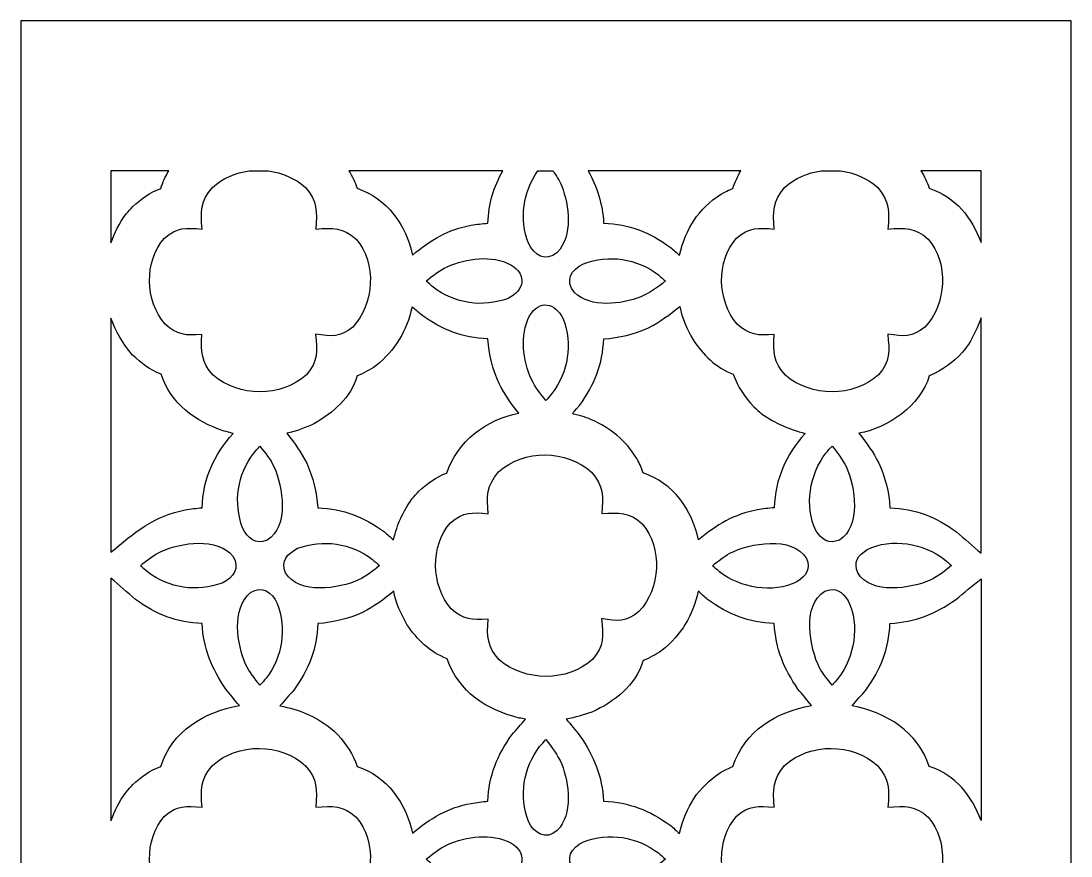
# Model space of a CAD drawing. Header units: centimetres. Extents: x -8.6 to 3.5, y -13.8 to 14.2.
# Drawn here: x -8.589 to -3.689, y 10.276 to 14.173 of the extents above; entities that cross this region are included whole.
import ezdxf

# ---------------------------------------------------------------- set-up
doc = ezdxf.new("R2010")
doc.units = ezdxf.units.CM
doc.header["$MEASUREMENT"] = 0
doc.layers.add('layer 1', color=7, linetype='Continuous')

msp = doc.modelspace()

# ---------------------------------------------------------------- linework, layer by layer
at = {"layer": 'layer 1', "color": 177}
msp.add_open_spline([(-8.58875, 14.17327), (-6.9555, 14.17327), (-5.32224, 14.17327), (-3.689, 14.17327), (-3.689, 14.17327), (-3.689, 4.8404), (-3.689, -4.49248), (-3.689, -13.82534), (-3.689, -13.82534), (-5.32224, -13.82534), (-6.9555, -13.82534), (-8.58875, -13.82534), (-8.58875, -13.82534), (-8.58875, -4.49248), (-8.58875, 4.8404), (-8.58875, 14.17327)], degree=3, knots=[0, 0, 0, 0, 0.2, 0.2, 0.2, 0.2, 0.4, 0.4, 0.4, 0.4, 0.6, 0.6, 0.6, 0.6, 1, 1, 1, 1], dxfattribs=at)
at = {"layer": 'layer 1', "color": 7}
for points, knots in [([(-8.16878, 13.13766), (-8.16878, 13.24955), (-8.16878, 13.36143), (-8.16878, 13.4733), (-8.16878, 13.4733), (-8.07897, 13.4733), (-7.98917, 13.4733), (-7.89937, 13.4733), (-7.89937, 13.4733), (-7.91464, 13.44833), (-7.92734, 13.42096), (-7.937, 13.39106), (-7.937, 13.39106), (-7.9869, 13.37506), (-8.02884, 13.34125), (-8.0675, 13.30721), (-8.0675, 13.30721), (-8.07775, 13.29568), (-8.08799, 13.28414), (-8.09824, 13.2726), (-8.09824, 13.2726), (-8.13061, 13.2266), (-8.15214, 13.18546), (-8.16878, 13.13766)], [0, 0, 0, 0, 0.1428571, 0.1428571, 0.1428571, 0.1428571, 0.2857143, 0.2857143, 0.2857143, 0.2857143, 0.4285714, 0.4285714, 0.4285714, 0.4285714, 0.5714286, 0.5714286, 0.5714286, 0.5714286, 0.7142857, 0.7142857, 0.7142857, 0.7142857, 1, 1, 1, 1]), ([(-7.21331, 13.20228), (-7.20635, 13.28437), (-7.20569, 13.33132), (-7.26086, 13.39549), (-7.26086, 13.39549), (-7.30847, 13.43905), (-7.36996, 13.46502), (-7.43404, 13.4733), (-7.43404, 13.4733), (-7.46412, 13.4733), (-7.49421, 13.4733), (-7.52429, 13.4733), (-7.52429, 13.4733), (-7.58749, 13.46514), (-7.64809, 13.43969), (-7.69526, 13.39682), (-7.69526, 13.39682), (-7.75101, 13.33232), (-7.75035, 13.28449), (-7.74386, 13.20182), (-7.74386, 13.20182), (-7.81844, 13.20878), (-7.86112, 13.21115), (-7.91903, 13.16016), (-7.91903, 13.16016), (-8.01546, 13.0516), (-8.01007, 12.86676), (-7.91658, 12.75811), (-7.91658, 12.75811), (-7.86, 12.70598), (-7.81939, 12.70504), (-7.74443, 12.70918), (-7.74443, 12.70918), (-7.74916, 12.6277), (-7.7479, 12.58195), (-7.69163, 12.52002), (-7.69163, 12.52002), (-7.57373, 12.41764), (-7.37343, 12.41582), (-7.25701, 12.52161), (-7.25701, 12.52161), (-7.20222, 12.58525), (-7.2054, 12.63111), (-7.21417, 12.71217), (-7.21417, 12.71217), (-7.13935, 12.69987), (-7.10028, 12.69488), (-7.04035, 12.74482), (-7.04035, 12.74482), (-6.94002, 12.85127), (-6.92812, 13.04322), (-7.025, 13.15547), (-7.025, 13.15547), (-7.08594, 13.21017), (-7.13415, 13.20819), (-7.21331, 13.20228)], [0, 0, 0, 0, 0.0666667, 0.0666667, 0.0666667, 0.0666667, 0.1333333, 0.1333333, 0.1333333, 0.1333333, 0.2, 0.2, 0.2, 0.2, 0.2666667, 0.2666667, 0.2666667, 0.2666667, 0.3333333, 0.3333333, 0.3333333, 0.3333333, 0.4, 0.4, 0.4, 0.4, 0.4666667, 0.4666667, 0.4666667, 0.4666667, 0.5333333, 0.5333333, 0.5333333, 0.5333333, 0.6, 0.6, 0.6, 0.6, 0.6666667, 0.6666667, 0.6666667, 0.6666667, 0.7333333, 0.7333333, 0.7333333, 0.7333333, 0.8, 0.8, 0.8, 0.8, 0.8666667, 0.8666667, 0.8666667, 0.8666667, 1, 1, 1, 1]), ([(-7.05888, 13.4733), (-6.81953, 13.4733), (-6.58017, 13.4733), (-6.34082, 13.4733), (-6.34082, 13.4733), (-6.38312, 13.39871), (-6.40631, 13.3222), (-6.41008, 13.22929), (-6.41008, 13.22929), (-6.4363, 13.2279), (-6.46277, 13.22406), (-6.48826, 13.21969), (-6.48826, 13.21969), (-6.59571, 13.20128), (-6.67934, 13.14894), (-6.76183, 13.08092), (-6.76183, 13.08092), (-6.79201, 13.22026), (-6.88023, 13.34652), (-7.02019, 13.39219), (-7.02019, 13.39219), (-7.0299, 13.42243), (-7.04301, 13.44866), (-7.05888, 13.4733)], [0, 0, 0, 0, 0.1428571, 0.1428571, 0.1428571, 0.1428571, 0.2857143, 0.2857143, 0.2857143, 0.2857143, 0.4285714, 0.4285714, 0.4285714, 0.4285714, 0.5714286, 0.5714286, 0.5714286, 0.5714286, 0.7142857, 0.7142857, 0.7142857, 0.7142857, 1, 1, 1, 1]), ([(-6.10588, 13.4733), (-6.12965, 13.4733), (-6.15341, 13.4733), (-6.17718, 13.4733), (-6.17718, 13.4733), (-6.24641, 13.37532), (-6.26366, 13.24885), (-6.2208, 13.13553), (-6.2208, 13.13553), (-6.19227, 13.07824), (-6.14269, 13.04677), (-6.08627, 13.09298), (-6.08627, 13.09298), (-6.0126, 13.17038), (-6.03087, 13.31244), (-6.06571, 13.40276), (-6.06571, 13.40276), (-6.07769, 13.42981), (-6.09065, 13.45181), (-6.10588, 13.4733)], [0, 0, 0, 0, 0.1666667, 0.1666667, 0.1666667, 0.1666667, 0.3333333, 0.3333333, 0.3333333, 0.3333333, 0.5, 0.5, 0.5, 0.5, 0.6666667, 0.6666667, 0.6666667, 0.6666667, 1, 1, 1, 1]), ([(-5.94172, 13.4733), (-5.70433, 13.4733), (-5.46694, 13.4733), (-5.22955, 13.4733), (-5.22955, 13.4733), (-5.24482, 13.44833), (-5.25751, 13.42096), (-5.26718, 13.39106), (-5.26718, 13.39106), (-5.28559, 13.38516), (-5.30328, 13.37481), (-5.32069, 13.36636), (-5.32069, 13.36636), (-5.4321, 13.29171), (-5.48356, 13.20854), (-5.516, 13.08), (-5.516, 13.08), (-5.51602, 13.07987), (-5.51605, 13.07975), (-5.51607, 13.07963), (-5.51607, 13.07963), (-5.53043, 13.09221), (-5.5448, 13.10479), (-5.55917, 13.11737), (-5.55917, 13.11737), (-5.65639, 13.18721), (-5.74931, 13.22479), (-5.87002, 13.22972), (-5.87002, 13.22972), (-5.87484, 13.32027), (-5.89991, 13.39833), (-5.94172, 13.4733)], [0, 0, 0, 0, 0.1111111, 0.1111111, 0.1111111, 0.1111111, 0.2222222, 0.2222222, 0.2222222, 0.2222222, 0.3333333, 0.3333333, 0.3333333, 0.3333333, 0.4444444, 0.4444444, 0.4444444, 0.4444444, 0.5555556, 0.5555556, 0.5555556, 0.5555556, 0.6666667, 0.6666667, 0.6666667, 0.6666667, 0.7777778, 0.7777778, 0.7777778, 0.7777778, 1, 1, 1, 1]), ([(-4.54347, 13.20228), (-4.53652, 13.28437), (-4.53586, 13.33132), (-4.59103, 13.39549), (-4.59103, 13.39549), (-4.63864, 13.43905), (-4.70013, 13.46502), (-4.76421, 13.4733), (-4.76421, 13.4733), (-4.7943, 13.4733), (-4.82438, 13.4733), (-4.85447, 13.4733), (-4.85447, 13.4733), (-4.91767, 13.46514), (-4.97827, 13.43969), (-5.02544, 13.39682), (-5.02544, 13.39682), (-5.08119, 13.33234), (-5.08053, 13.28448), (-5.07403, 13.20182), (-5.07403, 13.20182), (-5.14862, 13.20878), (-5.19131, 13.21115), (-5.24921, 13.16016), (-5.24921, 13.16016), (-5.34562, 13.05164), (-5.34025, 12.86674), (-5.24676, 12.75811), (-5.24676, 12.75811), (-5.19016, 12.70598), (-5.14957, 12.70503), (-5.0746, 12.70918), (-5.0746, 12.70918), (-5.07933, 12.62772), (-5.07807, 12.58195), (-5.02179, 12.52002), (-5.02179, 12.52002), (-4.90391, 12.41764), (-4.7036, 12.41582), (-4.58719, 12.52161), (-4.58719, 12.52161), (-4.5324, 12.58525), (-4.53556, 12.63111), (-4.54433, 12.71217), (-4.54433, 12.71217), (-4.46952, 12.69987), (-4.43045, 12.69488), (-4.37051, 12.74482), (-4.37051, 12.74482), (-4.2702, 12.85126), (-4.25828, 13.04325), (-4.35517, 13.15547), (-4.35517, 13.15547), (-4.41611, 13.21017), (-4.46433, 13.20819), (-4.54347, 13.20228)], [0, 0, 0, 0, 0.0666667, 0.0666667, 0.0666667, 0.0666667, 0.1333333, 0.1333333, 0.1333333, 0.1333333, 0.2, 0.2, 0.2, 0.2, 0.2666667, 0.2666667, 0.2666667, 0.2666667, 0.3333333, 0.3333333, 0.3333333, 0.3333333, 0.4, 0.4, 0.4, 0.4, 0.4666667, 0.4666667, 0.4666667, 0.4666667, 0.5333333, 0.5333333, 0.5333333, 0.5333333, 0.6, 0.6, 0.6, 0.6, 0.6666667, 0.6666667, 0.6666667, 0.6666667, 0.7333333, 0.7333333, 0.7333333, 0.7333333, 0.8, 0.8, 0.8, 0.8, 0.8666667, 0.8666667, 0.8666667, 0.8666667, 1, 1, 1, 1]), ([(-4.38905, 13.4733), (-4.29569, 13.4733), (-4.20234, 13.4733), (-4.10897, 13.4733), (-4.10897, 13.4733), (-4.10897, 13.36202), (-4.10897, 13.25074), (-4.10897, 13.13945), (-4.10897, 13.13945), (-4.15175, 13.25532), (-4.22629, 13.35171), (-4.35037, 13.39219), (-4.35037, 13.39219), (-4.36007, 13.42243), (-4.37318, 13.44866), (-4.38905, 13.4733)], [0, 0, 0, 0, 0.2, 0.2, 0.2, 0.2, 0.4, 0.4, 0.4, 0.4, 0.6, 0.6, 0.6, 0.6, 1, 1, 1, 1]), ([(-5.58189, 12.95977), (-5.59277, 12.96931), (-5.60364, 12.97884), (-5.61452, 12.98836), (-5.61452, 12.98836), (-5.71399, 13.06459), (-5.84598, 13.08501), (-5.96378, 13.04045), (-5.96378, 13.04045), (-6.02105, 13.01195), (-6.05257, 12.9623), (-6.00634, 12.90591), (-6.00634, 12.90591), (-5.92899, 12.83224), (-5.78685, 12.85053), (-5.69656, 12.88536), (-5.69656, 12.88536), (-5.6513, 12.90538), (-5.62017, 12.9282), (-5.58189, 12.95977)], [0, 0, 0, 0, 0.1666667, 0.1666667, 0.1666667, 0.1666667, 0.3333333, 0.3333333, 0.3333333, 0.3333333, 0.5, 0.5, 0.5, 0.5, 0.6666667, 0.6666667, 0.6666667, 0.6666667, 1, 1, 1, 1]), ([(-6.69781, 12.95919), (-6.68692, 12.94966), (-6.67603, 12.94013), (-6.66515, 12.9306), (-6.66515, 12.9306), (-6.5657, 12.85438), (-6.4337, 12.83394), (-6.31588, 12.87852), (-6.31588, 12.87852), (-6.2396, 12.91654), (-6.22555, 12.9875), (-6.30252, 13.0355), (-6.30252, 13.0355), (-6.39349, 13.08213), (-6.5097, 13.06612), (-6.6, 13.02613), (-6.6, 13.02613), (-6.63767, 13.00714), (-6.6651, 12.98615), (-6.69781, 12.95919)], [0, 0, 0, 0, 0.1666667, 0.1666667, 0.1666667, 0.1666667, 0.3333333, 0.3333333, 0.3333333, 0.3333333, 0.5, 0.5, 0.5, 0.5, 0.6666667, 0.6666667, 0.6666667, 0.6666667, 1, 1, 1, 1]), ([(-6.85083, 11.75176), (-6.86493, 11.7641), (-6.87901, 11.77644), (-6.8931, 11.78877), (-6.8931, 11.78877), (-6.99033, 11.85862), (-7.08325, 11.89619), (-7.20396, 11.90113), (-7.20396, 11.90113), (-7.20785, 11.97411), (-7.22622, 12.04275), (-7.25541, 12.10955), (-7.25541, 12.10955), (-7.28332, 12.16197), (-7.31123, 12.20302), (-7.34897, 12.24877), (-7.34897, 12.24877), (-7.30358, 12.25726), (-7.26109, 12.27525), (-7.21936, 12.29431), (-7.21936, 12.29431), (-7.13073, 12.34538), (-7.05125, 12.41496), (-7.01998, 12.51621), (-7.01998, 12.51621), (-6.98828, 12.53046), (-6.96231, 12.54443), (-6.93291, 12.56301), (-6.93291, 12.56301), (-6.84173, 12.639), (-6.78986, 12.72349), (-6.76364, 12.83937), (-6.76364, 12.83937), (-6.74927, 12.82678), (-6.73489, 12.81419), (-6.72052, 12.80159), (-6.72052, 12.80159), (-6.62335, 12.7318), (-6.53032, 12.69412), (-6.40964, 12.68923), (-6.40964, 12.68923), (-6.4057, 12.61593), (-6.38748, 12.54781), (-6.35819, 12.48083), (-6.35819, 12.48083), (-6.33048, 12.42875), (-6.30279, 12.38783), (-6.26528, 12.34236), (-6.26528, 12.34236), (-6.41521, 12.31517), (-6.5545, 12.20947), (-6.60209, 12.06247), (-6.60209, 12.06247), (-6.65199, 12.04647), (-6.69393, 12.01266), (-6.73258, 11.97861), (-6.73258, 11.97861), (-6.74283, 11.96709), (-6.75308, 11.95555), (-6.76331, 11.94402), (-6.76331, 11.94402), (-6.80782, 11.88077), (-6.83192, 11.82663), (-6.85083, 11.75176)], [0, 0, 0, 0, 0.0588235, 0.0588235, 0.0588235, 0.0588235, 0.1176471, 0.1176471, 0.1176471, 0.1176471, 0.1764706, 0.1764706, 0.1764706, 0.1764706, 0.2352941, 0.2352941, 0.2352941, 0.2352941, 0.2941176, 0.2941176, 0.2941176, 0.2941176, 0.3529412, 0.3529412, 0.3529412, 0.3529412, 0.4117647, 0.4117647, 0.4117647, 0.4117647, 0.4705882, 0.4705882, 0.4705882, 0.4705882, 0.5294118, 0.5294118, 0.5294118, 0.5294118, 0.5882353, 0.5882353, 0.5882353, 0.5882353, 0.6470588, 0.6470588, 0.6470588, 0.6470588, 0.7058824, 0.7058824, 0.7058824, 0.7058824, 0.7647059, 0.7647059, 0.7647059, 0.7647059, 0.8235294, 0.8235294, 0.8235294, 0.8235294, 0.8823529, 0.8823529, 0.8823529, 0.8823529, 1, 1, 1, 1]), ([(-6.13955, 12.40152), (-6.13001, 12.41241), (-6.12049, 12.42328), (-6.11095, 12.43416), (-6.11095, 12.43416), (-6.03472, 12.53363), (-6.01431, 12.66562), (-6.05888, 12.78342), (-6.05888, 12.78342), (-6.09689, 12.85972), (-6.16786, 12.87377), (-6.21585, 12.7968), (-6.21585, 12.7968), (-6.26249, 12.70583), (-6.24647, 12.58963), (-6.20648, 12.49932), (-6.20648, 12.49932), (-6.18749, 12.46166), (-6.16652, 12.43423), (-6.13955, 12.40152)], [0, 0, 0, 0, 0.1666667, 0.1666667, 0.1666667, 0.1666667, 0.3333333, 0.3333333, 0.3333333, 0.3333333, 0.5, 0.5, 0.5, 0.5, 0.6666667, 0.6666667, 0.6666667, 0.6666667, 1, 1, 1, 1]), ([(-4.9295, 12.24849), (-5.00823, 12.26846), (-5.06575, 12.29381), (-5.13258, 12.34012), (-5.13258, 12.34012), (-5.14468, 12.35063), (-5.15678, 12.36113), (-5.16888, 12.37165), (-5.16888, 12.37165), (-5.21297, 12.42015), (-5.24352, 12.46301), (-5.26553, 12.52526), (-5.26553, 12.52526), (-5.34734, 12.55511), (-5.40455, 12.61492), (-5.45278, 12.68477), (-5.45278, 12.68477), (-5.47975, 12.73338), (-5.50474, 12.78536), (-5.5148, 12.84058), (-5.5148, 12.84058), (-5.56332, 12.80055), (-5.60561, 12.7707), (-5.66116, 12.74113), (-5.66116, 12.74113), (-5.72817, 12.71185), (-5.79627, 12.69363), (-5.86959, 12.68967), (-5.86959, 12.68967), (-5.87448, 12.56898), (-5.91215, 12.47599), (-5.98196, 12.37881), (-5.98196, 12.37881), (-6.02511, 12.32954), (-6.02764, 12.34422), (-5.97108, 12.3289), (-5.97108, 12.3289), (-5.95716, 12.32388), (-5.94325, 12.31886), (-5.92934, 12.31385), (-5.92934, 12.31385), (-5.832, 12.2688), (-5.77366, 12.22096), (-5.7144, 12.13094), (-5.7144, 12.13094), (-5.70354, 12.10834), (-5.69294, 12.08746), (-5.68527, 12.0636), (-5.68527, 12.0636), (-5.54485, 12.01778), (-5.45703, 11.89133), (-5.42677, 11.75164), (-5.42677, 11.75164), (-5.34376, 11.82009), (-5.26046, 11.87241), (-5.15236, 11.8911), (-5.15236, 11.8911), (-5.12684, 11.89551), (-5.1004, 11.89931), (-5.07418, 11.9007), (-5.07418, 11.9007), (-5.06858, 12.03904), (-5.01975, 12.14542), (-4.9295, 12.24849)], [0, 0, 0, 0, 0.0588235, 0.0588235, 0.0588235, 0.0588235, 0.1176471, 0.1176471, 0.1176471, 0.1176471, 0.1764706, 0.1764706, 0.1764706, 0.1764706, 0.2352941, 0.2352941, 0.2352941, 0.2352941, 0.2941176, 0.2941176, 0.2941176, 0.2941176, 0.3529412, 0.3529412, 0.3529412, 0.3529412, 0.4117647, 0.4117647, 0.4117647, 0.4117647, 0.4705882, 0.4705882, 0.4705882, 0.4705882, 0.5294118, 0.5294118, 0.5294118, 0.5294118, 0.5882353, 0.5882353, 0.5882353, 0.5882353, 0.6470588, 0.6470588, 0.6470588, 0.6470588, 0.7058824, 0.7058824, 0.7058824, 0.7058824, 0.7647059, 0.7647059, 0.7647059, 0.7647059, 0.8235294, 0.8235294, 0.8235294, 0.8235294, 0.8823529, 0.8823529, 0.8823529, 0.8823529, 1, 1, 1, 1]), ([(-8.16878, 11.69366), (-8.16878, 12.05782), (-8.16878, 12.42199), (-8.16878, 12.78615), (-8.16878, 12.78615), (-8.14787, 12.72582), (-8.11477, 12.66849), (-8.06782, 12.61393), (-8.06782, 12.61393), (-8.02766, 12.57693), (-7.98739, 12.54426), (-7.93537, 12.52526), (-7.93537, 12.52526), (-7.88516, 12.3834), (-7.77912, 12.30608), (-7.64127, 12.25912), (-7.64127, 12.25912), (-7.62729, 12.25558), (-7.61331, 12.25203), (-7.59934, 12.24849), (-7.59934, 12.24849), (-7.68957, 12.1454), (-7.73841, 12.03905), (-7.74402, 11.9007), (-7.74402, 11.9007), (-7.77023, 11.89931), (-7.79669, 11.89551), (-7.82219, 11.8911), (-7.82219, 11.8911), (-7.96285, 11.86678), (-8.06495, 11.78238), (-8.16878, 11.69366)], [0, 0, 0, 0, 0.1111111, 0.1111111, 0.1111111, 0.1111111, 0.2222222, 0.2222222, 0.2222222, 0.2222222, 0.3333333, 0.3333333, 0.3333333, 0.3333333, 0.4444444, 0.4444444, 0.4444444, 0.4444444, 0.5555556, 0.5555556, 0.5555556, 0.5555556, 0.6666667, 0.6666667, 0.6666667, 0.6666667, 0.7777778, 0.7777778, 0.7777778, 0.7777778, 1, 1, 1, 1]), ([(-4.10897, 12.78729), (-4.10897, 12.42109), (-4.10897, 12.05489), (-4.10897, 11.68869), (-4.10897, 11.68869), (-4.14707, 11.72206), (-4.18517, 11.75541), (-4.22327, 11.78877), (-4.22327, 11.78877), (-4.3205, 11.85862), (-4.41341, 11.89619), (-4.53413, 11.90113), (-4.53413, 11.90113), (-4.53806, 11.97415), (-4.55637, 12.0427), (-4.58559, 12.10955), (-4.58559, 12.10955), (-4.6135, 12.16197), (-4.6414, 12.20302), (-4.67913, 12.24877), (-4.67913, 12.24877), (-4.54013, 12.27476), (-4.39314, 12.37702), (-4.35015, 12.51621), (-4.35015, 12.51621), (-4.28439, 12.54578), (-4.24401, 12.57488), (-4.19468, 12.62721), (-4.19468, 12.62721), (-4.18571, 12.63909), (-4.17674, 12.65098), (-4.16777, 12.66285), (-4.16777, 12.66285), (-4.14237, 12.70448), (-4.12295, 12.74563), (-4.10897, 12.78729)], [0, 0, 0, 0, 0.1, 0.1, 0.1, 0.1, 0.2, 0.2, 0.2, 0.2, 0.3, 0.3, 0.3, 0.3, 0.4, 0.4, 0.4, 0.4, 0.5, 0.5, 0.5, 0.5, 0.6, 0.6, 0.6, 0.6, 0.7, 0.7, 0.7, 0.7, 0.8, 0.8, 0.8, 0.8, 1, 1, 1, 1]), ([(-7.47407, 12.18885), (-7.48361, 12.17797), (-7.49312, 12.16709), (-7.50265, 12.1562), (-7.50265, 12.1562), (-7.57895, 12.0567), (-7.59907, 11.92418), (-7.55473, 11.80694), (-7.55473, 11.80694), (-7.53054, 11.75836), (-7.49518, 11.7274), (-7.43967, 11.75057), (-7.43967, 11.75057), (-7.33666, 11.81351), (-7.36693, 12.00022), (-7.40712, 12.09105), (-7.40712, 12.09105), (-7.42646, 12.12939), (-7.44718, 12.15625), (-7.47407, 12.18885)], [0, 0, 0, 0, 0.1666667, 0.1666667, 0.1666667, 0.1666667, 0.3333333, 0.3333333, 0.3333333, 0.3333333, 0.5, 0.5, 0.5, 0.5, 0.6666667, 0.6666667, 0.6666667, 0.6666667, 1, 1, 1, 1]), ([(-5.87839, 11.87368), (-5.87143, 11.95579), (-5.87076, 12.00273), (-5.92594, 12.0669), (-5.92594, 12.0669), (-6.04275, 12.17376), (-6.24306, 12.17484), (-6.36035, 12.06822), (-6.36035, 12.06822), (-6.41609, 12.00375), (-6.41544, 11.95589), (-6.40894, 11.87323), (-6.40894, 11.87323), (-6.48353, 11.88019), (-6.52622, 11.88257), (-6.58412, 11.83156), (-6.58412, 11.83156), (-6.68053, 11.72304), (-6.67516, 11.53815), (-6.58167, 11.42952), (-6.58167, 11.42952), (-6.52508, 11.3774), (-6.48449, 11.37644), (-6.40951, 11.38059), (-6.40951, 11.38059), (-6.41425, 11.29913), (-6.41299, 11.25336), (-6.3567, 11.19143), (-6.3567, 11.19143), (-6.23881, 11.08906), (-6.03852, 11.08722), (-5.9221, 11.19301), (-5.9221, 11.19301), (-5.8673, 11.25666), (-5.87047, 11.30252), (-5.87925, 11.38359), (-5.87925, 11.38359), (-5.80443, 11.37127), (-5.76535, 11.36629), (-5.70543, 11.41622), (-5.70543, 11.41622), (-5.60512, 11.52268), (-5.5932, 11.71465), (-5.69009, 11.82688), (-5.69009, 11.82688), (-5.75101, 11.88158), (-5.79923, 11.8796), (-5.87839, 11.87368)], [0, 0, 0, 0, 0.0769231, 0.0769231, 0.0769231, 0.0769231, 0.1538462, 0.1538462, 0.1538462, 0.1538462, 0.2307692, 0.2307692, 0.2307692, 0.2307692, 0.3076923, 0.3076923, 0.3076923, 0.3076923, 0.3846154, 0.3846154, 0.3846154, 0.3846154, 0.4615385, 0.4615385, 0.4615385, 0.4615385, 0.5384615, 0.5384615, 0.5384615, 0.5384615, 0.6153846, 0.6153846, 0.6153846, 0.6153846, 0.6923077, 0.6923077, 0.6923077, 0.6923077, 0.7692308, 0.7692308, 0.7692308, 0.7692308, 0.8461538, 0.8461538, 0.8461538, 0.8461538, 1, 1, 1, 1]), ([(-4.80425, 12.18885), (-4.81377, 12.17797), (-4.8233, 12.16709), (-4.83283, 12.1562), (-4.83283, 12.1562), (-4.90762, 12.05859), (-4.93535, 11.90827), (-4.87911, 11.79531), (-4.87911, 11.79531), (-4.85282, 11.75147), (-4.8193, 11.72993), (-4.76983, 11.75057), (-4.76983, 11.75057), (-4.66693, 11.81346), (-4.69684, 11.99964), (-4.73729, 12.09105), (-4.73729, 12.09105), (-4.75584, 12.12782), (-4.7782, 12.15727), (-4.80425, 12.18885)], [0, 0, 0, 0, 0.1666667, 0.1666667, 0.1666667, 0.1666667, 0.3333333, 0.3333333, 0.3333333, 0.3333333, 0.5, 0.5, 0.5, 0.5, 0.6666667, 0.6666667, 0.6666667, 0.6666667, 1, 1, 1, 1]), ([(-8.03174, 11.6306), (-8.02085, 11.62107), (-8.00997, 11.61154), (-7.99909, 11.60201), (-7.99909, 11.60201), (-7.89956, 11.52573), (-7.76705, 11.50557), (-7.64982, 11.54993), (-7.64982, 11.54993), (-7.59704, 11.57622), (-7.56507, 11.6185), (-7.59968, 11.6752), (-7.59968, 11.6752), (-7.67324, 11.7649), (-7.84167, 11.73838), (-7.93394, 11.69754), (-7.93394, 11.69754), (-7.97226, 11.67822), (-7.99912, 11.65748), (-8.03174, 11.6306)], [0, 0, 0, 0, 0.1666667, 0.1666667, 0.1666667, 0.1666667, 0.3333333, 0.3333333, 0.3333333, 0.3333333, 0.5, 0.5, 0.5, 0.5, 0.6666667, 0.6666667, 0.6666667, 0.6666667, 1, 1, 1, 1]), ([(-5.36191, 11.6306), (-5.35103, 11.62107), (-5.34015, 11.61154), (-5.32925, 11.60201), (-5.32925, 11.60201), (-5.23165, 11.52723), (-5.08131, 11.49946), (-4.96836, 11.55572), (-4.96836, 11.55572), (-4.9245, 11.58199), (-4.903, 11.61558), (-4.92362, 11.665), (-4.92362, 11.665), (-4.98961, 11.77304), (-5.18853, 11.73565), (-5.28072, 11.68916), (-5.28072, 11.68916), (-5.31069, 11.67202), (-5.33547, 11.6524), (-5.36191, 11.6306)], [0, 0, 0, 0, 0.1666667, 0.1666667, 0.1666667, 0.1666667, 0.3333333, 0.3333333, 0.3333333, 0.3333333, 0.5, 0.5, 0.5, 0.5, 0.6666667, 0.6666667, 0.6666667, 0.6666667, 1, 1, 1, 1]), ([(-4.24599, 11.63119), (-4.25687, 11.64071), (-4.26775, 11.65024), (-4.27863, 11.65977), (-4.27863, 11.65977), (-4.37622, 11.73458), (-4.5266, 11.76228), (-4.63952, 11.70606), (-4.63952, 11.70606), (-4.68337, 11.67976), (-4.70491, 11.64623), (-4.68427, 11.59677), (-4.68427, 11.59677), (-4.6214, 11.49386), (-4.4352, 11.5238), (-4.34378, 11.56424), (-4.34378, 11.56424), (-4.30703, 11.58278), (-4.27757, 11.60514), (-4.24599, 11.63119)], [0, 0, 0, 0, 0.1666667, 0.1666667, 0.1666667, 0.1666667, 0.3333333, 0.3333333, 0.3333333, 0.3333333, 0.5, 0.5, 0.5, 0.5, 0.6666667, 0.6666667, 0.6666667, 0.6666667, 1, 1, 1, 1]), ([(-6.91582, 11.63119), (-6.9267, 11.64071), (-6.93757, 11.65024), (-6.94846, 11.65977), (-6.94846, 11.65977), (-7.04798, 11.73606), (-7.18047, 11.7562), (-7.29772, 11.71185), (-7.29772, 11.71185), (-7.34629, 11.68768), (-7.37728, 11.65227), (-7.35409, 11.59677), (-7.35409, 11.59677), (-7.29118, 11.49377), (-7.10444, 11.52406), (-7.01361, 11.56424), (-7.01361, 11.56424), (-6.97529, 11.58357), (-6.94842, 11.60429), (-6.91582, 11.63119)], [0, 0, 0, 0, 0.1666667, 0.1666667, 0.1666667, 0.1666667, 0.3333333, 0.3333333, 0.3333333, 0.3333333, 0.5, 0.5, 0.5, 0.5, 0.6666667, 0.6666667, 0.6666667, 0.6666667, 1, 1, 1, 1]), ([(-8.16878, 10.43931), (-8.16878, 10.81725), (-8.16878, 11.19518), (-8.16878, 11.57311), (-8.16878, 11.57311), (-8.13066, 11.53975), (-8.09256, 11.50638), (-8.05444, 11.47301), (-8.05444, 11.47301), (-7.95727, 11.40321), (-7.86426, 11.36553), (-7.74358, 11.36064), (-7.74358, 11.36064), (-7.7373, 11.24398), (-7.69831, 11.14967), (-7.63299, 11.05472), (-7.63299, 11.05472), (-7.61193, 11.02918), (-7.59087, 11.00364), (-7.5698, 10.97811), (-7.5698, 10.97811), (-7.73455, 10.94819), (-7.88291, 10.85978), (-7.937, 10.6927), (-7.937, 10.6927), (-7.9869, 10.6767), (-8.02884, 10.64289), (-8.0675, 10.60884), (-8.0675, 10.60884), (-8.07775, 10.59731), (-8.08799, 10.58577), (-8.09824, 10.57424), (-8.09824, 10.57424), (-8.13061, 10.52823), (-8.15214, 10.4871), (-8.16878, 10.43931)], [0, 0, 0, 0, 0.1, 0.1, 0.1, 0.1, 0.2, 0.2, 0.2, 0.2, 0.3, 0.3, 0.3, 0.3, 0.4, 0.4, 0.4, 0.4, 0.5, 0.5, 0.5, 0.5, 0.6, 0.6, 0.6, 0.6, 0.7, 0.7, 0.7, 0.7, 0.8, 0.8, 0.8, 0.8, 1, 1, 1, 1]), ([(-4.10897, 11.56967), (-4.14856, 11.53701), (-4.18817, 11.50434), (-4.22777, 11.47168), (-4.22777, 11.47168), (-4.32276, 11.40633), (-4.41699, 11.36738), (-4.5337, 11.36107), (-4.5337, 11.36107), (-4.53859, 11.24037), (-4.57625, 11.1474), (-4.64607, 11.05021), (-4.64607, 11.05021), (-4.66755, 11.02569), (-4.68903, 11.00116), (-4.71051, 10.97664), (-4.71051, 10.97664), (-4.55089, 10.94647), (-4.40239, 10.8559), (-4.35037, 10.69384), (-4.35037, 10.69384), (-4.22629, 10.65335), (-4.15175, 10.55695), (-4.10897, 10.44109), (-4.10897, 10.44109), (-4.10897, 10.81729), (-4.10897, 11.19347), (-4.10897, 11.56967)], [0, 0, 0, 0, 0.125, 0.125, 0.125, 0.125, 0.25, 0.25, 0.25, 0.25, 0.375, 0.375, 0.375, 0.375, 0.5, 0.5, 0.5, 0.5, 0.625, 0.625, 0.625, 0.625, 0.75, 0.75, 0.75, 0.75, 1, 1, 1, 1]), ([(-7.47348, 11.07294), (-7.46396, 11.08382), (-7.45442, 11.0947), (-7.44489, 11.10557), (-7.44489, 11.10557), (-7.36861, 11.20511), (-7.34846, 11.3376), (-7.39281, 11.45484), (-7.39281, 11.45484), (-7.41908, 11.50762), (-7.46139, 11.53958), (-7.51809, 11.50499), (-7.51809, 11.50499), (-7.60779, 11.43141), (-7.58127, 11.26299), (-7.54042, 11.17072), (-7.54042, 11.17072), (-7.52109, 11.1324), (-7.50037, 11.10555), (-7.47348, 11.07294)], [0, 0, 0, 0, 0.1666667, 0.1666667, 0.1666667, 0.1666667, 0.3333333, 0.3333333, 0.3333333, 0.3333333, 0.5, 0.5, 0.5, 0.5, 0.6666667, 0.6666667, 0.6666667, 0.6666667, 1, 1, 1, 1]), ([(-4.80365, 11.07294), (-4.79412, 11.08382), (-4.7846, 11.0947), (-4.77506, 11.10557), (-4.77506, 11.10557), (-4.70026, 11.20316), (-4.67254, 11.35356), (-4.72878, 11.46646), (-4.72878, 11.46646), (-4.75502, 11.51031), (-4.78866, 11.53187), (-4.83805, 11.51122), (-4.83805, 11.51122), (-4.94611, 11.44528), (-4.90867, 11.24628), (-4.86222, 11.15412), (-4.86222, 11.15412), (-4.84508, 11.12416), (-4.82547, 11.09937), (-4.80365, 11.07294)], [0, 0, 0, 0, 0.1666667, 0.1666667, 0.1666667, 0.1666667, 0.3333333, 0.3333333, 0.3333333, 0.3333333, 0.5, 0.5, 0.5, 0.5, 0.6666667, 0.6666667, 0.6666667, 0.6666667, 1, 1, 1, 1]), ([(-7.38033, 10.97664), (-7.35886, 11.00116), (-7.33737, 11.02569), (-7.3159, 11.05021), (-7.3159, 11.05021), (-7.24608, 11.1474), (-7.20843, 11.24038), (-7.20353, 11.36107), (-7.20353, 11.36107), (-7.1302, 11.36504), (-7.06209, 11.38326), (-6.9951, 11.41254), (-6.9951, 11.41254), (-6.93991, 11.44191), (-6.89778, 11.47153), (-6.84958, 11.51129), (-6.84958, 11.51129), (-6.83968, 11.45651), (-6.81444, 11.40439), (-6.78769, 11.35618), (-6.78769, 11.35618), (-6.73946, 11.2863), (-6.68226, 11.22654), (-6.60044, 11.19668), (-6.60044, 11.19668), (-6.54488, 11.03957), (-6.41932, 10.95922), (-6.26416, 10.91982), (-6.26416, 10.91982), (-6.2541, 10.91807), (-6.24406, 10.91632), (-6.23402, 10.91456), (-6.23402, 10.91456), (-6.25525, 10.8903), (-6.27649, 10.86604), (-6.29773, 10.84177), (-6.29773, 10.84177), (-6.36751, 10.74465), (-6.40518, 10.65164), (-6.41008, 10.53092), (-6.41008, 10.53092), (-6.4363, 10.52953), (-6.46277, 10.52569), (-6.48826, 10.52132), (-6.48826, 10.52132), (-6.59571, 10.50292), (-6.67934, 10.45056), (-6.76183, 10.38254), (-6.76183, 10.38254), (-6.79201, 10.52189), (-6.88023, 10.64815), (-7.02019, 10.69384), (-7.02019, 10.69384), (-7.03893, 10.75221), (-7.07036, 10.79564), (-7.10983, 10.84156), (-7.10983, 10.84156), (-7.12174, 10.85246), (-7.13364, 10.86334), (-7.14554, 10.87423), (-7.14554, 10.87423), (-7.22057, 10.92893), (-7.28904, 10.95938), (-7.38033, 10.97664)], [0, 0, 0, 0, 0.0588235, 0.0588235, 0.0588235, 0.0588235, 0.1176471, 0.1176471, 0.1176471, 0.1176471, 0.1764706, 0.1764706, 0.1764706, 0.1764706, 0.2352941, 0.2352941, 0.2352941, 0.2352941, 0.2941176, 0.2941176, 0.2941176, 0.2941176, 0.3529412, 0.3529412, 0.3529412, 0.3529412, 0.4117647, 0.4117647, 0.4117647, 0.4117647, 0.4705882, 0.4705882, 0.4705882, 0.4705882, 0.5294118, 0.5294118, 0.5294118, 0.5294118, 0.5882353, 0.5882353, 0.5882353, 0.5882353, 0.6470588, 0.6470588, 0.6470588, 0.6470588, 0.7058824, 0.7058824, 0.7058824, 0.7058824, 0.7647059, 0.7647059, 0.7647059, 0.7647059, 0.8235294, 0.8235294, 0.8235294, 0.8235294, 0.8823529, 0.8823529, 0.8823529, 0.8823529, 1, 1, 1, 1]), ([(-5.42857, 11.5115), (-5.41392, 11.49866), (-5.39927, 11.48583), (-5.38462, 11.47301), (-5.38462, 11.47301), (-5.28746, 11.40321), (-5.19444, 11.36553), (-5.07374, 11.36064), (-5.07374, 11.36064), (-5.06748, 11.24398), (-5.02849, 11.14968), (-4.96316, 11.05472), (-4.96316, 11.05472), (-4.9421, 11.02918), (-4.92103, 11.00364), (-4.89997, 10.97811), (-4.89997, 10.97811), (-5.0647, 10.94819), (-5.21312, 10.85978), (-5.26718, 10.6927), (-5.26718, 10.6927), (-5.28559, 10.6868), (-5.30328, 10.67646), (-5.32069, 10.668), (-5.32069, 10.668), (-5.4321, 10.59334), (-5.48356, 10.51018), (-5.516, 10.38163), (-5.516, 10.38163), (-5.51602, 10.38151), (-5.51605, 10.38138), (-5.51607, 10.38126), (-5.51607, 10.38126), (-5.53043, 10.39384), (-5.5448, 10.40642), (-5.55917, 10.41899), (-5.55917, 10.41899), (-5.65639, 10.48884), (-5.74931, 10.52642), (-5.87002, 10.53135), (-5.87002, 10.53135), (-5.87619, 10.64721), (-5.9155, 10.74262), (-5.98062, 10.83728), (-5.98062, 10.83728), (-6.00186, 10.86304), (-6.02309, 10.88879), (-6.04433, 10.91454), (-6.04433, 10.91454), (-6.00239, 10.92237), (-5.9653, 10.93286), (-5.92509, 10.94715), (-5.92509, 10.94715), (-5.81874, 10.99574), (-5.72106, 11.07107), (-5.68506, 11.18763), (-5.68506, 11.18763), (-5.65336, 11.20187), (-5.6274, 11.21584), (-5.59799, 11.23443), (-5.59799, 11.23443), (-5.50647, 11.31069), (-5.45487, 11.39524), (-5.42857, 11.5115)], [0, 0, 0, 0, 0.0588235, 0.0588235, 0.0588235, 0.0588235, 0.1176471, 0.1176471, 0.1176471, 0.1176471, 0.1764706, 0.1764706, 0.1764706, 0.1764706, 0.2352941, 0.2352941, 0.2352941, 0.2352941, 0.2941176, 0.2941176, 0.2941176, 0.2941176, 0.3529412, 0.3529412, 0.3529412, 0.3529412, 0.4117647, 0.4117647, 0.4117647, 0.4117647, 0.4705882, 0.4705882, 0.4705882, 0.4705882, 0.5294118, 0.5294118, 0.5294118, 0.5294118, 0.5882353, 0.5882353, 0.5882353, 0.5882353, 0.6470588, 0.6470588, 0.6470588, 0.6470588, 0.7058824, 0.7058824, 0.7058824, 0.7058824, 0.7647059, 0.7647059, 0.7647059, 0.7647059, 0.8235294, 0.8235294, 0.8235294, 0.8235294, 0.8823529, 0.8823529, 0.8823529, 0.8823529, 1, 1, 1, 1]), ([(-7.21331, 10.50392), (-7.20635, 10.58602), (-7.20569, 10.63295), (-7.26086, 10.69713), (-7.26086, 10.69713), (-7.37767, 10.80398), (-7.57797, 10.80506), (-7.69526, 10.69844), (-7.69526, 10.69844), (-7.75101, 10.63396), (-7.75035, 10.58613), (-7.74386, 10.50345), (-7.74386, 10.50345), (-7.81844, 10.51041), (-7.86112, 10.5128), (-7.91903, 10.46178), (-7.91903, 10.46178), (-8.01546, 10.35323), (-8.01007, 10.1684), (-7.91658, 10.05975), (-7.91658, 10.05975), (-7.86, 10.00762), (-7.81939, 10.00667), (-7.74443, 10.01082), (-7.74443, 10.01082), (-7.74916, 9.92933), (-7.7479, 9.88359), (-7.69163, 9.82165), (-7.69163, 9.82165), (-7.57373, 9.71929), (-7.37343, 9.71745), (-7.25701, 9.82323), (-7.25701, 9.82323), (-7.20222, 9.88688), (-7.2054, 9.93275), (-7.21417, 10.01382), (-7.21417, 10.01382), (-7.13935, 10.0015), (-7.10028, 9.99651), (-7.04035, 10.04645), (-7.04035, 10.04645), (-6.94002, 10.15292), (-6.92812, 10.34487), (-7.025, 10.45711), (-7.025, 10.45711), (-7.08594, 10.51181), (-7.13415, 10.50982), (-7.21331, 10.50392)], [0, 0, 0, 0, 0.0769231, 0.0769231, 0.0769231, 0.0769231, 0.1538462, 0.1538462, 0.1538462, 0.1538462, 0.2307692, 0.2307692, 0.2307692, 0.2307692, 0.3076923, 0.3076923, 0.3076923, 0.3076923, 0.3846154, 0.3846154, 0.3846154, 0.3846154, 0.4615385, 0.4615385, 0.4615385, 0.4615385, 0.5384615, 0.5384615, 0.5384615, 0.5384615, 0.6153846, 0.6153846, 0.6153846, 0.6153846, 0.6923077, 0.6923077, 0.6923077, 0.6923077, 0.7692308, 0.7692308, 0.7692308, 0.7692308, 0.8461538, 0.8461538, 0.8461538, 0.8461538, 1, 1, 1, 1]), ([(-6.14014, 10.81907), (-6.14966, 10.8082), (-6.15919, 10.79731), (-6.16872, 10.78643), (-6.16872, 10.78643), (-6.24496, 10.68697), (-6.26534, 10.55497), (-6.2208, 10.43717), (-6.2208, 10.43717), (-6.19227, 10.37988), (-6.14269, 10.34841), (-6.08627, 10.3946), (-6.08627, 10.3946), (-6.0126, 10.47202), (-6.03087, 10.61407), (-6.06571, 10.70439), (-6.06571, 10.70439), (-6.08575, 10.74966), (-6.10857, 10.78079), (-6.14014, 10.81907)], [0, 0, 0, 0, 0.1666667, 0.1666667, 0.1666667, 0.1666667, 0.3333333, 0.3333333, 0.3333333, 0.3333333, 0.5, 0.5, 0.5, 0.5, 0.6666667, 0.6666667, 0.6666667, 0.6666667, 1, 1, 1, 1]), ([(-4.54347, 10.50392), (-4.53652, 10.58602), (-4.53586, 10.63296), (-4.59103, 10.69713), (-4.59103, 10.69713), (-4.70784, 10.80398), (-4.90815, 10.80506), (-5.02544, 10.69844), (-5.02544, 10.69844), (-5.08119, 10.63398), (-5.08053, 10.58611), (-5.07403, 10.50345), (-5.07403, 10.50345), (-5.14862, 10.51041), (-5.19131, 10.51279), (-5.24921, 10.46178), (-5.24921, 10.46178), (-5.34562, 10.35326), (-5.34025, 10.16837), (-5.24676, 10.05975), (-5.24676, 10.05975), (-5.19016, 10.00762), (-5.14957, 10.00667), (-5.0746, 10.01082), (-5.0746, 10.01082), (-5.07933, 9.92934), (-5.07807, 9.88358), (-5.02179, 9.82165), (-5.02179, 9.82165), (-4.90391, 9.71928), (-4.7036, 9.71746), (-4.58719, 9.82323), (-4.58719, 9.82323), (-4.5324, 9.88688), (-4.53556, 9.93275), (-4.54433, 10.01382), (-4.54433, 10.01382), (-4.46952, 10.0015), (-4.43045, 9.99651), (-4.37051, 10.04645), (-4.37051, 10.04645), (-4.2702, 10.1529), (-4.25828, 10.34488), (-4.35517, 10.45711), (-4.35517, 10.45711), (-4.41611, 10.51182), (-4.46433, 10.50982), (-4.54347, 10.50392)], [0, 0, 0, 0, 0.0769231, 0.0769231, 0.0769231, 0.0769231, 0.1538462, 0.1538462, 0.1538462, 0.1538462, 0.2307692, 0.2307692, 0.2307692, 0.2307692, 0.3076923, 0.3076923, 0.3076923, 0.3076923, 0.3846154, 0.3846154, 0.3846154, 0.3846154, 0.4615385, 0.4615385, 0.4615385, 0.4615385, 0.5384615, 0.5384615, 0.5384615, 0.5384615, 0.6153846, 0.6153846, 0.6153846, 0.6153846, 0.6923077, 0.6923077, 0.6923077, 0.6923077, 0.7692308, 0.7692308, 0.7692308, 0.7692308, 0.8461538, 0.8461538, 0.8461538, 0.8461538, 1, 1, 1, 1]), ([(-6.69781, 10.26083), (-6.68692, 10.25129), (-6.67603, 10.24177), (-6.66515, 10.23223), (-6.66515, 10.23223), (-6.5657, 10.15601), (-6.4337, 10.13558), (-6.31588, 10.18015), (-6.31588, 10.18015), (-6.2396, 10.21818), (-6.22555, 10.28913), (-6.30252, 10.33713), (-6.30252, 10.33713), (-6.39349, 10.38377), (-6.5097, 10.36775), (-6.6, 10.32777), (-6.6, 10.32777), (-6.63767, 10.30877), (-6.6651, 10.28779), (-6.69781, 10.26083)], [0, 0, 0, 0, 0.1666667, 0.1666667, 0.1666667, 0.1666667, 0.3333333, 0.3333333, 0.3333333, 0.3333333, 0.5, 0.5, 0.5, 0.5, 0.6666667, 0.6666667, 0.6666667, 0.6666667, 1, 1, 1, 1]), ([(-5.58189, 10.26142), (-5.59277, 10.27094), (-5.60364, 10.28047), (-5.61452, 10.28999), (-5.61452, 10.28999), (-5.71399, 10.36624), (-5.84598, 10.38664), (-5.96378, 10.34207), (-5.96378, 10.34207), (-6.02105, 10.31358), (-6.05257, 10.26393), (-6.00634, 10.20754), (-6.00634, 10.20754), (-5.92899, 10.13387), (-5.78685, 10.15217), (-5.69656, 10.18699), (-5.69656, 10.18699), (-5.6513, 10.20703), (-5.62017, 10.22984), (-5.58189, 10.26142)], [0, 0, 0, 0, 0.1666667, 0.1666667, 0.1666667, 0.1666667, 0.3333333, 0.3333333, 0.3333333, 0.3333333, 0.5, 0.5, 0.5, 0.5, 0.6666667, 0.6666667, 0.6666667, 0.6666667, 1, 1, 1, 1])]:
    msp.add_open_spline(points, degree=3, knots=knots, dxfattribs=at)

doc.saveas('drawing.dxf')
